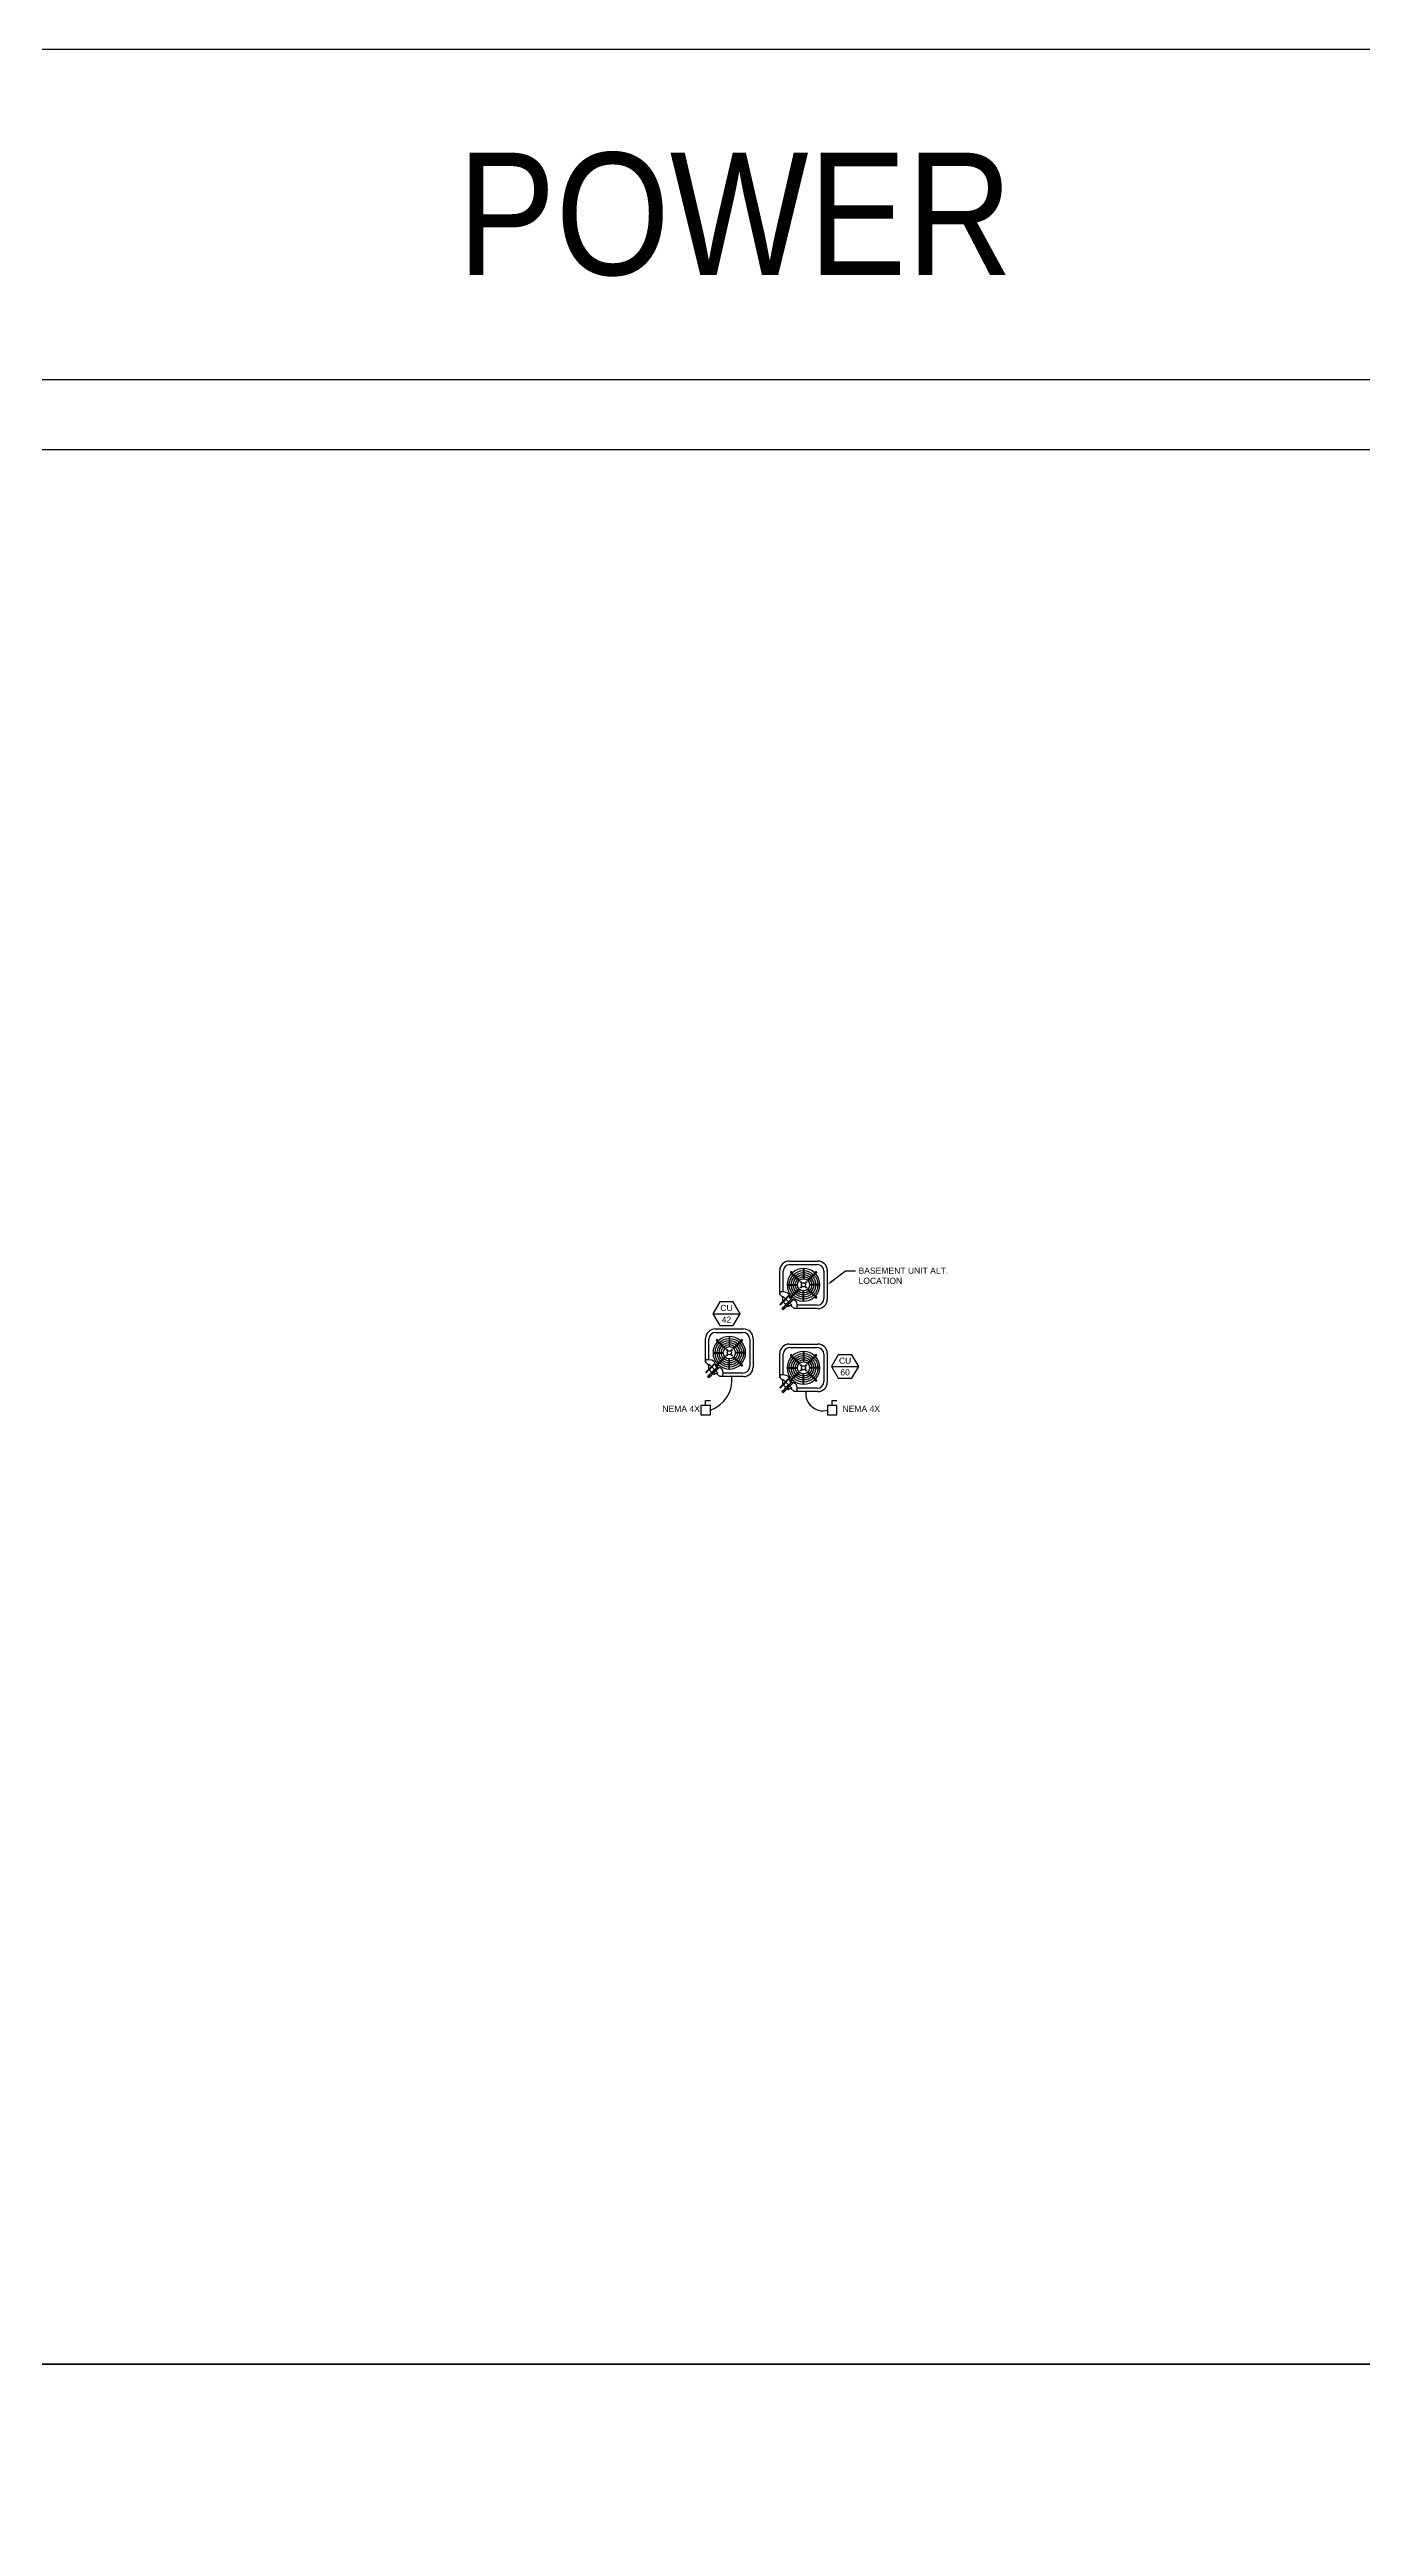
# Model space of a CAD drawing. Header units: inches. Extents: x -4243 to 9462, y -1700 to 6519.
# Drawn here: x 3440 to 4406, y 2410 to 4233 of the extents above; entities that cross this region are included whole.
import ezdxf
from ezdxf import colors
from ezdxf.entities.mleader import LeaderData, LeaderLine
from ezdxf.enums import TextEntityAlignment as Align
from ezdxf.math import Vec2, Vec3

# ---------------------------------------------------------------- set-up
doc = ezdxf.new("R2010")
doc.units = ezdxf.units.IN
doc.header["$MEASUREMENT"] = 0
doc.linetypes.add('DASHED', pattern=[0.75, 0.5, -0.25])
doc.layers.add('CORE', color=4, linetype='Continuous', plot=False)
doc.layers.add('CORE TEXT', color=2, linetype='Continuous', plot=False)
for name, color, linetype in [('E-TEXT', 2, 'Continuous'), ('E_SYM', 6, 'Continuous'), ('E_WIRE', 4, 'Continuous'), ('M-ANNO-TAG-EQUIP', 50, 'Continuous'), ('M-EQUIP-CLR', 12, 'DASHED'), ('M-EQUIP-CU', 255, 'Continuous')]:
    doc.layers.add(name, color=color, linetype=linetype)
doc.layers.get('0').off()
doc.layers.get('0').freeze()
doc.styles.add('ARC-TEXT', font='arial.ttf', dxfattribs={"width": 0.86, "height": 4.5})
doc.styles.add('GEC', font='arial.ttf')
doc.styles.add('GEC_64', font='arial.ttf', dxfattribs={"height": 6})

# ---------------------------------------------------------------- blocks, each defined once
blk = doc.blocks.new('*U2193')
at = {"color": 1}
for p, q in [((-18.4, 15), (-17.4, 16)), ((-17.5, 14.1), (-18.4, 15)), ((-16.6, 15.1), (-17.6, 14.2)), ((-15.5, 12.1), (-17.6, 14.2)), ((-16.5, 15.1), (-17.5, 14.1)), ((-17.4, 16), (-16.5, 15.1)), ((-14.5, 13.1), (-16.6, 15.1)), ((-16.2, 11.2), (-15.7, 11.7)), ((-15.6, 10.6), (-16.2, 11.2)), ((-15.7, 11.7), (-15.6, 11.6)), ((-15.6, 11.6), (-15.5, 11.7)), ((-15.1, 11.2), (-15.6, 11.6)), ((-15.1, 11.1), (-15.6, 10.6)), ((-15.5, 12.5), (-15, 13.1)), ((-15.5, 11.8), (-15.5, 12.5)), ((-15, 11.3), (-15.5, 11.8)), ((-15.5, 11.7), (-15.4, 11.8)), ((-15.1, 11.3), (-15.5, 11.7)), ((-15.5, 11.7), (-15.5, 11.7)), ((-15, 11.4), (-15.1, 11.3)), ((-15.1, 11.3), (-15, 11.3)), ((-15, 11.3), (-15.1, 11.2)), ((-15.1, 11.2), (-15.1, 11.1)), ((-15, 13.1), (-14.2, 13.1)), ((-15, 11.3), (-14.2, 11.3)), ((-14.4, 17.4), (-14.7, 17)), ((-12.4, 14.8), (-14.7, 17)), ((-10.8, 7.4), (-14.7, 11.3)), ((-12.1, 15.1), (-14.4, 17.4)), ((-13.7, 12.5), (-14.2, 13.1)), ((-14.2, 11.3), (-13.7, 11.8)), ((-13.7, 11.8), (-13.7, 12.5)), ((-10.5, 9), (-13.7, 12.2)), ((-12.2, 15.1), (-12.4, 14.9)), ((-12.4, 14.9), (-12.4, 14.6)), ((-12.4, 14.6), (-12.2, 14.3)), ((-11.9, 15.1), (-12.2, 15.1)), ((-11.9, 14.3), (-12.2, 14.3)), ((-8.2, 10.6), (-12, 14.3)), ((-12, 0.2), (-4.5, 0.2)), ((-11.9, 15.1), (-11.8, 15.2)), ((-11.9, 15.1), (-11.7, 14.9)), ((-11.9, 15.1), (-11.9, 15.1)), ((-11.9, 15.1), (-11.7, 14.9)), ((-11.9, 15.1), (-11.9, 15.1)), ((-11.7, 14.6), (-11.9, 14.3)), ((-11.8, 15.2), (-11.6, 15.4)), ((-11.8, 15.2), (-11.6, 15)), ((-11.8, 15.2), (-11.8, 15.2)), ((-11.6, 15), (-11.7, 14.9)), ((-11.7, 14.9), (-11.7, 14.6)), ((-11.7, 14.9), (-11.7, 14.9)), ((-11.7, 14.9), (-11.7, 14.9)), ((-7.7, 10.7), (-11.7, 14.7)), ((-11.6, 15.4), (-11.4, 15.2)), ((-11.4, 15.2), (-11.6, 14.9)), ((-11.6, 14.9), (-11.6, 15)), ((-9.6, 9.3), (-3.4, 3)), ((-8.8, 8.1), (-9.5, 8.8)), ((-9.3, 9.6), (-3, 3.4)), ((-8.1, 8.8), (-8.8, 9.5)), ((-1.1, 1.1), (-1.6, 1.6)), ((-0.2, 12), (-0.2, 4.5)), ((0.2, 12), (0.2, 4.5)), ((1.1, 1.1), (1.6, 1.6)), ((9.3, 9.6), (3, 3.4)), ((9.6, 9.3), (3.4, 3)), ((12, 0.2), (4.5, 0.2)), ((8.1, 8.8), (8.8, 9.5)), ((8.8, 8.1), (9.5, 8.8)), ((-12, -0.2), (-4.5, -0.2)), ((-9.6, -9.3), (-3.4, -3)), ((-8.8, -8.1), (-9.5, -8.8)), ((-9.3, -9.6), (-3, -3.4)), ((-8.1, -8.8), (-8.8, -9.5)), ((-1.1, -1.1), (-1.6, -1.6)), ((-0.2, -12), (-0.2, -4.5)), ((0.2, -12), (0.2, -4.5)), ((1.1, -1.1), (1.6, -1.6)), ((9.3, -9.6), (3, -3.4)), ((9.6, -9.3), (3.4, -3)), ((12, -0.2), (4.5, -0.2)), ((8.1, -8.8), (8.8, -9.5)), ((8.8, -8.1), (9.5, -8.8))]:
    blk.add_line(p, q, dxfattribs=at)
for p, q in [((-17.5, 7), (-15.4, 9.1)), ((-17.5, 5), (-17.5, 7)), ((-17.5, -10.5), (-17.5, 7)), ((-15.4, 9.1), (-15.4, 10.8)), ((-14.9, 8.5), (-15.4, 9.1)), ((-15, -10), (-15, 4.8)), ((-8.5, 14.9), (-14.9, 8.5)), ((-12.1, 15.4), (-14.4, 13.1)), ((-11.7, 15.4), (-12.1, 15.4)), ((-9.1, 15.4), (-11.6, 15.4)), ((-7, 17.5), (-9.1, 15.4)), ((-9.1, 15.4), (-8.5, 14.9)), ((-5, 17.5), (-7, 17.5)), ((-7, 17.5), (10.5, 17.5)), ((-4.9, 15), (10, 15)), ((15, 10), (15, -10)), ((17.5, 10.5), (17.5, -10.5)), ((10.5, -17.5), (-10.5, -17.5)), ((10, -15), (-10, -15))]:
    blk.add_line(p, q)
for centre, radius in [((-14.6, 12.2), 0.786), ((-12.1, 14.7), 0.341), ((0, 0), 10.5), ((0, 0), 9), ((0, 0), 7.5), ((0, 0), 6), ((0, 0), 4.5), ((-1.9, 1.9), 0.393), ((0, 0), 1.5), ((1.9, 1.9), 0.393), ((-1.9, -1.9), 0.393), ((1.9, -1.9), 0.393)]:
    blk.add_circle(centre, radius, dxfattribs=at)
for centre, radius, start, end in [((0, 0), 12, 137.388, 222.612), ((-9.2, 9.2), 0.5, 45, 225), ((0, 0), 12, 47.388, 132.612), ((9.2, 9.2), 0.5, 315, 135), ((0, 0), 12, 317.388, 42.612), ((-9.2, -9.2), 0.5, 135, 315), ((0, 0), 12, 227.388, 312.612), ((9.2, -9.2), 0.5, 225, 45)]:
    blk.add_arc(centre, radius, start, end, dxfattribs=at)
for centre, radius, start, end in [((10, 10), 5, 0, 90), ((10.5, 10.5), 7, 0, 90), ((-10.5, -10.5), 7, 180, 270), ((-10, -10), 5, 180, 270), ((10, -10), 5, 270, 0), ((10.5, -10.5), 7, 270, 0)]:
    blk.add_arc(centre, radius, start, end)
blk.add_open_spline([(-5, 17.5), (-4.2, 9.1), (-13.4, 13.4), (-9.2, 3.9), (-17.5, 5)], degree=3)
at = {"layer": 'M-EQUIP-CLR'}
for p, q in [((-17.9, 15.5), (-10.6, 8.2)), ((-14.5, 17.2), (-7.9, 10.6))]:
    blk.add_line(p, q, dxfattribs=at)
blk = doc.blocks.new('GE_EQM_TAG')
blk.add_line((-10, 0), (10, 0))
blk.add_lwpolyline([(-5, 8.7), (-10, 0), (-5, -8.7), (5, -8.7), (10, 0), (5, 8.7)], close=True)
at = {"style": 'ARC-TEXT', "width": 1.00018}
for tag, p in [('EQM', (0, 4.3)), ('LABEL', (0, -4.3))]:
    blk.add_attdef(tag, text='', height=4.5, dxfattribs=at).set_placement(p, align=Align.MIDDLE_CENTER)
blk = doc.blocks.new('FUSED DISCONNECT SWITCH')
for p, q in [((0, 0.073), (0, 0.146)), ((0, 0.146), (0.073, 0.146))]:
    blk.add_line(p, q)
blk.add_lwpolyline([(0.073, -0.073), (0.073, 0.073), (-0.073, 0.073), (-0.073, -0.073)], close=True)

msp = doc.modelspace()

# ---------------------------------------------------------------- linework, layer by layer
at = {"layer": 'CORE'}
for points in [[(3091.5, 3989.9), (4774.5, 3989.9), (4774.5, 4232.8), (3091.5, 4232.8)], [(3091.5, 3938.5), (4774.5, 3938.5), (4774.5, 2529), (3091.5, 2529)], [(3091.5, 2529), (4774.5, 2529), (4774.5, 1119.5), (3091.5, 1119.5)]]:
    msp.add_lwpolyline(points, close=True, dxfattribs=at)
at = {"layer": 'E_WIRE'}
for centre, radius, start, end in [((3918.6, 3253.4), 23.3, 288.609, 6.4436), ((4008.8, 3243.4), 12.6, 173.3604, 285.568)]:
    msp.add_arc(centre, radius, start, end, dxfattribs=at)

# ---------------------------------------------------------------- block references
at = {"layer": 'E_SYM', "xscale": 48, "yscale": 48, "zscale": 48}
for p in [(3922.5, 3231.3), (4015.7, 3231.3)]:
    msp.add_blockref('FUSED DISCONNECT SWITCH', p, dxfattribs=at)
at = {"layer": 'M-ANNO-TAG-EQUIP'}
for p, values in [((3937.9, 3302.2), {'LABEL': '42', 'EQM': 'CU'}), ((4025.2, 3263.4), {'LABEL': '60', 'EQM': 'CU'})]:
    msp.add_blockref('GE_EQM_TAG', p, dxfattribs=at).add_auto_attribs(values)
at = {"layer": 'M-EQUIP-CU', "rotation": 90}
for p in [(3994.6, 3323.5), (3940, 3273.5), (3994.6, 3262.4)]:
    msp.add_blockref('*U2193', p, dxfattribs=at)

# ---------------------------------------------------------------- texts
at = {"layer": 'CORE TEXT', "insert": (3740, 4156.9), "char_height": 90, "attachment_point": 1, "style": 'ARC-TEXT'}
msp.add_mtext_dynamic_manual_height_columns('POWER', width=1095.785, gutter_width=22.5, heights=[0], dxfattribs=at)
at = {"layer": 'E-TEXT', "char_height": 4.5, "attachment_point": 1, "style": 'GEC_64'}
for insert in [(3890.7, 3234.5), (4023.3, 3234.5)]:
    msp.add_mtext_dynamic_manual_height_columns('NEMA 4X ', width=37.858, gutter_width=30, heights=[0], dxfattribs=dict(at, insert=insert))

# ---------------------------------------------------------------- leaders
at = {"layer": 'E-TEXT'}
ml = msp.add_multileader_mtext('Standard', dxfattribs=at)
ml.set_content('BASEMENT UNIT ALT. \\PLOCATION ', color=256, style='GEC')
ml.set_leader_properties()
ml.build(insert=Vec2(0, 0))
ml.multileader.update_dxf_attribs({"dogleg_length": 0.09, "arrow_head_size": 4.32, "scale": 48})
ctx = ml.context
ctx.base_point, ctx.scale, ctx.char_height, ctx.arrow_head_size, ctx.landing_gap_size, ctx.plane_origin = Vec3(4032.9, 3333.9), 48, 4.5, 4.32, 2.16, Vec3(4139.2, 3347.7)
notes = []
notes.append((ctx, [(1, (1, 1, 0), (4025.4, 3333.9), (1, 0), 7.53, [(0, [(4012.1, 3323.5)], 0, [])])]))
ctx.mtext.insert, ctx.mtext.width, ctx.mtext.flow_direction = Vec3(4035.1, 3336.2), 68.131, 5
for ctx, leaders in notes:
    for number, flags, end, landing, length, lines in leaders:
        leader = LeaderData()
        leader.index, (leader.has_last_leader_line, leader.has_dogleg_vector, leader.attachment_direction) = number, flags
        leader.last_leader_point, leader.dogleg_vector, leader.dogleg_length = Vec3(end), Vec3(landing), length
        for number, points, colour, breaks in lines:
            line = LeaderLine()
            line.index, line.vertices, line.color, line.breaks = number, Vec3.list(points), colors.encode_raw_color(colour), breaks
            leader.lines.append(line)
        ctx.leaders.append(leader)

doc.saveas('drawing.dxf')
